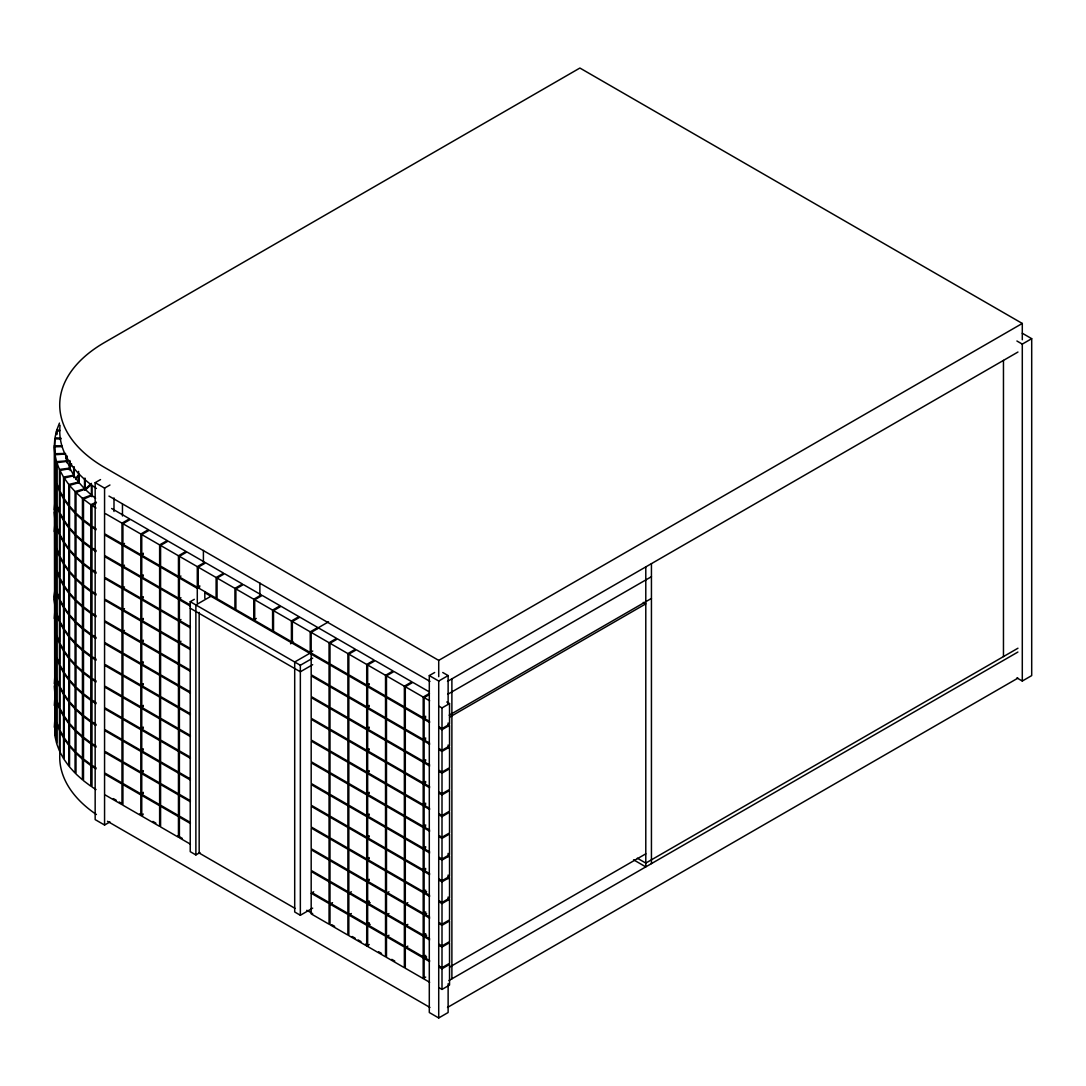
<?xml version="1.0" encoding="UTF-8"?>
<svg xmlns="http://www.w3.org/2000/svg" width="1086" height="1086" viewBox="0 0 1086 1086"><rect width="100%" height="100%" fill="white"/><g stroke="black" fill="none" stroke-linecap="round" stroke-linejoin="round"><path stroke-width="1.5" d="M54.816 438.825L54.816 735.208L54.3 445.735L54.816 438.825L60.897 438.975M54.816 459.473L54.816 475.451M54.816 481.207L54.816 497.184M54.3 509.863L54.816 502.954M54.816 504.04L54.816 517.832M54.3 531.597L54.816 524.687M54.816 525.773L54.816 540.665M54.816 546.421L54.816 562.399M54.816 568.154L54.816 584.132M54.3 596.811L54.816 589.902M54.3 597.897L54.816 590.988M54.3 618.545L54.816 611.635M54.816 612.721L54.816 627.613M54.816 633.369L54.816 649.347M54.816 655.116L54.816 671.08M54.3 683.759L54.816 676.85M54.816 677.935L54.816 691.741M54.3 705.493L54.816 698.583M54.816 699.669L54.816 714.561M54.3 727.226L54.816 720.317M59.567 431.128L56.553 430.898L54.979 437.767L61.02 438.215M65.852 458.93L66.477 456.188M56.866 434.617L56.866 429.852L59.458 423.092M68.825 469.519L69.857 466.817L69.857 460.464M71.54 463.668L70.101 466.301L70.101 461.536M71.54 464.754L70.101 467.387L70.101 470.564M75.844 478.383L78.599 474.555L78.599 471.378M75.844 479.469L78.599 475.641L78.599 481.994M91.414 483.379L84.98 489.216L75.993 492.487L75.993 513.135L82.441 518.972L82.441 498.325L75.993 492.487M84.98 490.302L91.414 484.465L91.414 495.583M109.944 821.939L104.568 825.034L95.161 819.604L95.161 482.673L100.536 479.578M95.161 482.673L104.568 488.116L109.944 485.008M105.478 513.637L121.985 523.167L129.519 518.809L111.627 508.492M122.922 523.71L130.456 519.352L148.334 529.683L140.813 534.027L122.922 523.71L122.922 544.357L140.813 554.688L143.325 553.236M105.478 535.371L121.985 544.9L124.496 543.448M141.75 534.57L149.284 530.226L167.163 540.556L159.628 544.9L141.75 534.57L141.75 555.231L159.628 565.548L159.628 544.9M105.478 557.104L121.985 566.634L124.496 565.195M143.325 574.969L140.813 576.422L122.922 566.091L122.922 545.443L140.813 555.774L143.325 554.322M160.579 545.443L168.099 541.1L185.991 551.416L178.457 555.774L160.579 545.443L160.579 566.091L178.457 576.422L178.457 555.774M105.478 578.838L121.985 588.381L124.496 586.929M143.325 596.703L140.813 598.155L122.922 587.838L122.922 567.177L140.813 577.508L143.325 576.055M179.394 556.317L186.928 551.96L204.82 562.29L197.285 566.634L179.394 556.317L179.394 576.965L197.285 587.282L199.797 585.843M105.478 600.585L121.985 610.115L124.496 608.662M143.325 618.45L140.813 619.889L122.922 609.572L122.922 588.924L140.813 599.241L143.325 597.789M178.457 577.508L178.457 598.155L160.579 587.825L160.579 567.177L178.457 577.508L180.968 576.055M198.222 567.177L205.756 562.833L223.635 573.164L216.114 577.508L198.222 567.177L198.222 587.825L216.114 598.155L216.114 577.508M105.478 622.319L121.985 631.848L124.496 630.396M143.325 640.183L140.813 641.636L122.922 631.305L122.922 610.658L140.813 620.975L143.325 619.536M178.457 599.241L178.457 619.889L160.579 609.572L160.579 588.924L178.457 599.241L180.968 597.789M190.403 605.051L179.394 598.698L179.394 578.051L197.285 588.368L199.797 586.929M217.051 578.051L224.585 573.707L242.463 584.024L234.929 588.368L217.051 578.051L217.051 598.698L234.929 609.029L234.929 588.368M199.973 852.551L195.874 854.926L190.226 851.668L190.226 601.685L194.326 599.323M210.928 596.255L195.874 604.943L195.874 854.926M143.325 661.917L140.813 663.37L122.922 653.039L122.922 632.391L140.813 642.722L143.325 641.269M178.457 620.975L178.457 641.636L160.579 631.305L160.579 610.658L178.457 620.975L180.968 619.536M235.879 588.911L243.4 584.567L261.292 594.897L253.757 599.241L235.879 588.911L235.879 609.572L253.757 619.889L256.269 618.45M143.325 683.651L140.813 685.103L122.922 674.786L122.922 654.125L140.813 664.456L143.325 663.003M178.457 642.722L178.457 663.37L160.579 653.039L160.579 632.391L178.457 642.722L180.968 641.269M254.694 599.784L262.228 595.44L280.12 605.757L272.586 610.115L254.694 599.784L254.694 620.432L272.586 630.762L272.586 610.115M143.325 705.398L140.813 706.837L122.922 696.52L122.922 675.872L140.813 686.189L143.325 684.75M273.523 610.658L281.057 606.3L298.935 616.631L291.415 620.975L273.523 610.658L273.523 631.305L291.415 641.636L291.415 620.975M143.325 727.131L140.813 728.584L122.922 718.253L122.922 697.606L140.813 707.936L143.325 706.484M292.351 621.518L299.885 617.174L317.764 627.504L310.229 631.848L292.351 621.518L292.351 642.179L310.229 652.496L312.741 651.043M143.325 748.865L140.813 750.317L122.922 739.987L122.922 719.339L140.813 729.67L143.325 728.217M290.546 643.767L293.464 642.07M316.84 628.577L328.529 621.83M311.18 632.391L318.7 628.047L336.592 638.364L329.058 642.722L311.18 632.391L311.18 653.039L329.058 663.37L329.058 642.722M309.768 653.31L294.7 662.012L294.7 911.982L300.347 915.254L312.673 908.14M143.325 770.612L140.813 772.051L122.922 761.734L122.922 741.073L140.813 751.403L143.325 749.951M329.995 643.265L337.529 638.907L355.407 649.238L347.887 653.582L329.995 643.265L329.995 663.913L347.887 674.23L347.887 653.582M190.226 601.685L300.347 665.27L312.673 658.157M312.673 664.673L300.347 671.786L190.226 608.214M143.325 792.346L140.813 793.798L122.922 783.468L122.922 762.82L140.813 773.137L143.325 771.698M348.823 654.125L356.357 649.781L374.236 660.112L366.715 664.456L348.823 654.125L348.823 674.773L366.715 685.103L369.213 683.651M143.325 814.079L140.813 815.532L122.922 805.201L122.922 784.554L140.813 794.884L143.325 793.432M367.652 664.999L375.186 660.655L393.064 670.972L385.53 675.316L367.652 664.999L367.652 685.646L385.53 695.977L385.53 675.316M369.213 705.398L366.715 706.837L348.823 696.52L348.823 675.872L366.715 686.189L369.213 684.737M386.48 675.872L394.001 671.515L411.893 681.845L404.359 686.189L386.48 675.872L386.48 696.52L404.359 706.837L404.359 686.189M1022.293 323.452L579.897 68.038L104.568 342.47A153.085 88.373 0 0 0 104.568 467.455L438.717 660.383L1022.293 323.452L1022.293 339.755M369.213 727.131L366.715 728.584L348.823 718.253L348.823 697.606L366.715 707.923L369.213 706.484M425.698 716.258L423.187 717.71L405.295 707.38L405.295 686.732L412.829 682.388L429.337 691.918M448.124 983.74L448.124 1012.519L438.717 1017.962L429.296 1012.519L429.296 675.587L434.685 672.492M429.296 675.587L438.717 681.031L448.124 675.587L448.124 704.38M1016.903 341.004L1022.293 344.099L1031.7 338.669L1031.7 675.601L1022.293 681.031L1016.903 677.922M447.513 681.384L1017.949 352.04M369.213 748.865L366.715 750.317L348.823 739.987L348.823 719.339L366.715 729.67L369.213 728.217M405.295 686.732L423.187 697.063L429.459 693.438M429.622 721.43L424.124 718.253L424.124 697.606L429.146 694.701M447.704 694.307L651.437 576.693M369.213 770.598L366.715 772.051L348.823 761.734L348.823 741.073L366.715 751.403L369.213 749.951M425.698 737.991L423.187 739.444L405.295 729.127L405.295 708.466L423.187 718.796L425.698 717.344M439.26 706.334L442.002 707.923L449.536 703.579L449.536 724.226L442.002 728.584L439.26 726.996M449.17 715.199L651.437 598.427M449.59 717.14L645.79 603.857L643.279 602.418M369.213 792.346L366.715 793.785L348.823 783.468L348.823 762.82L366.715 773.137L369.213 771.684M425.698 759.738L423.187 761.177L405.295 750.86L405.295 730.213L423.187 740.53L425.698 739.091M439.26 728.082L442.002 729.67L449.536 725.312L449.536 745.973L442.002 750.317L439.26 748.729M369.213 814.079L366.715 815.532L348.823 805.201L348.823 784.554L366.715 794.871L369.213 793.432M425.698 781.472L423.187 782.925L405.295 772.594L405.295 751.946L423.187 762.277L425.698 760.824M439.26 749.815L442.002 751.403L449.536 747.059L449.536 767.707L442.002 772.051L439.26 770.463M369.213 835.813L366.715 837.265L348.823 826.935L348.823 806.287L366.715 816.618L369.213 815.165M425.698 803.206L423.187 804.658L405.295 794.328L405.295 773.68L423.187 784.011L425.698 782.558M439.26 771.549L442.002 773.137L449.536 768.793L449.536 789.441L442.002 793.785L439.26 792.196M369.213 857.546L366.715 858.999L348.823 848.682L348.823 828.021L366.715 838.351L369.213 836.899M425.698 824.953L423.187 826.392L405.295 816.075L405.295 795.414L423.187 805.744L425.698 804.292M439.26 793.282L442.002 794.871L449.536 790.527L449.536 811.174L442.002 815.532L439.26 813.943M369.213 879.293L366.715 880.746L348.823 870.415L348.823 849.768L366.715 860.085L369.213 858.646M425.698 846.686L423.187 848.139L405.295 837.808L405.295 817.161L423.187 827.478L425.698 826.039M439.26 815.029L442.002 816.618L449.536 812.26L449.536 832.921L442.002 837.265L439.26 835.677M311.18 893.235L329.058 903.566L329.058 924.213L311.18 913.883L311.18 893.235L313.691 891.796M369.213 901.027L366.715 902.48L348.823 892.149L348.823 871.501L366.715 881.832L369.213 880.379M425.698 868.42L423.187 869.872L405.295 859.542L405.295 838.894L423.187 849.225L425.698 847.772M439.26 836.763L442.002 838.351L449.536 834.007L449.536 854.655L442.002 858.999L439.26 857.411M329.995 904.109L347.887 914.439L347.887 935.087L329.995 924.756L329.995 904.109L332.506 902.656M369.213 922.761L366.715 924.213L348.823 913.883L348.823 893.235L351.335 891.796M348.823 893.235L366.715 903.566L369.213 902.113M425.698 890.153L423.187 891.606L405.295 881.289L405.295 860.628L423.187 870.958L425.698 869.506M439.26 858.497L442.002 860.085L449.536 855.741L449.536 876.388L442.002 880.732L439.26 879.144M369.213 944.508L366.715 945.947L348.823 935.63L348.823 914.982L351.335 913.53M367.652 904.109L385.53 914.426L385.53 935.087L367.652 924.756L367.652 904.109L370.163 902.656M386.48 893.235L404.359 903.566L404.359 924.213L386.48 913.883L386.48 893.235L388.978 891.782M348.823 914.982L366.715 925.299L369.213 923.847M425.698 911.901L423.187 913.34L405.295 903.023L405.295 882.375L423.187 892.692L425.698 891.239M439.26 880.244L442.002 881.832L449.536 877.474L449.536 898.122L442.002 902.48L439.26 900.891M367.652 925.842L385.53 936.173L385.53 956.82L367.652 946.49L367.652 925.842L370.163 924.39M386.48 914.982L404.359 925.299L404.359 945.947L386.48 935.63L386.48 914.982L388.978 913.53M425.698 933.634L423.187 935.087L405.295 924.756L405.295 904.109L407.807 902.656M429.622 917.059L424.124 913.883L424.124 893.235L426.635 891.782M405.295 904.109L423.187 914.426L425.698 912.987M439.26 901.977L442.002 903.566L449.536 899.222L449.536 919.869L442.002 924.213L439.26 922.625M386.48 936.716L404.359 947.033L404.359 967.694L386.48 957.363L386.48 936.716L388.978 935.263M425.698 955.368L423.187 956.82L405.295 946.49L405.295 925.842L407.807 924.39M429.622 938.806L424.124 935.63L424.124 914.969L426.635 913.53M405.295 925.842L423.187 936.173L425.698 934.72M439.26 923.711L442.002 925.299L449.536 920.955L449.536 941.603L442.002 945.947L439.26 944.358M425.698 977.101L423.187 978.554L405.295 968.237L405.295 947.576L407.807 946.137M429.622 960.54L424.124 957.363L424.124 936.716L426.635 935.263M405.295 947.576L423.187 957.906L425.698 956.454M439.26 945.444L442.002 947.033L449.536 942.689L449.536 963.336L442.002 967.694L439.26 966.106M429.622 982.273L424.124 979.097L424.124 958.449L426.635 956.997M439.26 967.192L442.002 968.78L449.536 964.422L449.536 985.083L442.002 989.427L439.26 987.839M449.59 967.11L645.79 853.84M1017.949 648.22L645.79 863.085L637.319 858.184M448.98 980.509L1017.894 652.048M447.513 1007.441L1017.894 678.139M96.03 528.706L91.984 526.153L91.984 505.506L95.907 503.429M83.5 499.193L90.79 504.691L90.79 525.339L83.5 519.855L83.5 499.193L91.943 495.46L95.595 498.202M90.79 504.691L96.423 502.194M82.441 498.325L91.414 495.026L84.98 489.189L84.98 478.098M69.545 485.428L78.993 482.591L84.518 488.727L75.07 491.564L69.545 485.428L69.545 506.076L75.07 512.212L75.07 491.564M64.183 478.071L74.011 475.722L78.599 482.103L68.757 484.465L64.183 478.071L64.183 498.718L68.757 505.112L68.757 484.465M59.947 470.469L70.101 468.623L73.699 475.22L63.545 477.066L59.947 470.469L59.947 491.116L63.545 497.714L63.545 477.066M56.866 462.69L67.264 461.36L69.857 468.107L59.458 469.437L56.866 462.69L56.866 483.338L59.458 490.085L59.458 469.437M54.979 454.776L65.54 453.975L67.101 460.831L56.553 461.631L54.979 454.776L54.979 475.424L56.553 482.279L56.553 461.631M61.902 446.617L54.3 446.808L54.816 453.717L65.459 453.446M54.3 445.735L61.902 445.925M56.866 429.852L59.839 430.232M1022.293 333.239L1031.7 338.669M442.749 672.492L448.124 675.587M108.967 496.085L429.92 681.384M446.78 701.99L449.536 703.579M424.124 697.606L429.622 700.782M105.478 534.285L121.985 543.814L121.985 523.167M205.281 592.997L329.058 664.456L329.058 685.103L311.18 674.773L311.18 654.125M429.622 722.516L424.124 719.339L424.124 739.987L429.622 743.163M633.559 859.813L645.79 866.886L645.79 566.906M105.478 556.018L121.985 565.548L121.985 544.9M190.403 606.137L179.394 599.784L179.394 620.432L190.403 626.785M429.622 744.249L424.124 741.073L424.124 761.734L429.622 764.911M105.478 577.752L121.985 587.282L121.985 566.634M190.403 627.884L179.394 621.518L179.394 642.179L190.403 648.532M429.622 765.997L424.124 762.82L424.124 783.468L429.622 786.644M105.478 599.499L121.985 609.029L121.985 588.381M190.403 649.618L179.394 643.265L179.394 663.913L190.403 670.266M429.622 787.73L424.124 784.554L424.124 805.201L429.622 808.378M105.478 621.233L121.985 630.762L121.985 610.115M190.403 671.352L179.394 664.999L179.394 685.646L190.403 691.999M429.622 809.464L424.124 806.287L424.124 826.935L429.622 830.111M105.478 642.966L121.985 652.496L121.985 631.848M105.478 644.052L121.985 653.582L121.985 674.243L105.478 664.7M190.403 693.085L179.394 686.732L179.394 707.38L190.403 713.746M429.622 831.197L424.124 828.021L424.124 848.682L429.622 851.858M105.478 665.799L121.985 675.329L121.985 695.977L105.478 686.447M190.403 714.832L179.394 708.479L179.394 729.127L190.403 735.48M429.622 852.944L424.124 849.768L424.124 870.415L429.622 873.592M105.478 687.533L121.985 697.063L121.985 717.71L105.478 708.181M190.403 736.566L179.394 730.213L179.394 750.86L190.403 757.213M429.622 874.678L424.124 871.501L424.124 892.149L429.622 895.326M105.478 709.267L121.985 718.796L121.985 739.444L105.478 729.914M190.403 758.299L179.394 751.946L179.394 772.594L190.403 778.947M424.124 893.235L429.622 896.412M105.478 731L121.985 740.53L121.985 761.191L105.478 751.661M190.403 780.033L179.394 773.68L179.394 794.341L190.403 800.694M424.124 914.969L429.622 918.159M105.478 752.747L121.985 762.277L121.985 782.925L105.478 773.395M190.403 801.78L179.394 795.427L179.394 816.075L190.403 822.428M424.124 936.716L429.622 939.892M105.478 774.481L121.985 784.011L121.985 804.658L105.478 795.128M190.403 823.514L179.394 817.161L179.394 837.808L190.403 844.161M424.124 958.449L429.622 961.626M113.365 798.604L116.297 800.287M119.229 801.984L122.161 803.681M139.741 813.821L142.673 815.518M152.936 821.437L155.868 823.134M177.846 835.826L182.244 838.365M306.822 910.285L312.673 913.665M331.732 924.675L334.664 926.358M352.244 936.512L355.176 938.209M358.108 939.906L361.041 941.589M365.439 944.128L368.371 945.825M378.62 951.743L381.553 953.44M391.815 959.359L394.747 961.056M295.093 908.412L199.172 853.026L199.172 612.355M107.5 821.301L429.92 1007.441M91.984 505.506L96.03 508.058M96.03 529.792L91.984 527.239L91.984 547.887L96.03 550.439M96.03 551.525L91.984 548.973L91.984 569.634L96.03 572.173M96.03 573.272L91.984 570.72L91.984 591.368L96.03 593.92M96.03 595.006L91.984 592.454L91.984 613.101L96.03 615.653M96.03 616.739L91.984 614.187L91.984 634.835L96.03 637.387M96.03 638.473L91.984 635.934L91.984 656.582L96.03 659.134M96.03 660.22L91.984 657.668L91.984 678.316L96.03 680.868M96.03 681.954L91.984 679.402L91.984 700.049L96.03 702.601M96.03 703.687L91.984 701.135L91.984 721.796L96.03 724.335M96.03 725.421L91.984 722.882L91.984 743.53L96.03 746.082M96.03 747.168L91.984 744.616L91.984 765.263L96.03 767.816M96.03 768.902L91.984 766.349L91.984 786.997L96.03 789.549M54.3 512.008L54.816 518.918M54.3 597.87L54.816 604.793M54.3 598.97L54.816 605.879M54.3 685.918L54.816 692.827M1022.293 344.099L1022.293 681.031M1003.464 360.403L1003.464 656.582M651.437 563.648L651.437 863.628M451.885 678.859L451.885 978.825M448.124 723.005L448.124 726.425M448.124 745.01L448.124 748.403M448.124 853.365L448.124 856.759M448.124 875.058L448.124 878.764M448.124 897.022L448.124 900.403M442.002 707.923L442.002 728.584M442.002 729.67L442.002 750.317M442.002 751.403L442.002 772.051M442.002 773.137L442.002 793.785M442.002 794.871L442.002 815.532M442.002 816.618L442.002 837.265M442.002 838.351L442.002 858.999M442.002 860.085L442.002 880.732M442.002 881.832L442.002 902.48M442.002 903.566L442.002 924.213M442.002 925.299L442.002 945.947M442.002 947.033L442.002 967.694M442.002 968.78L442.002 989.427M438.717 660.383L438.717 676.687M438.717 681.031L438.717 1017.962M423.187 697.063L423.187 717.71M423.187 718.796L423.187 739.444M423.187 740.53L423.187 761.177M423.187 762.277L423.187 782.925M423.187 784.011L423.187 804.658M423.187 805.744L423.187 826.392M423.187 827.478L423.187 848.139M423.187 849.225L423.187 869.872M423.187 870.958L423.187 891.606M423.187 892.692L423.187 913.34M423.187 914.426L423.187 935.087M423.187 936.173L423.187 956.82M423.187 957.906L423.187 978.554M366.715 664.456L366.715 685.103M366.715 686.189L366.715 706.837M366.715 707.923L366.715 728.584M366.715 729.67L366.715 750.317M366.715 751.403L366.715 772.051M366.715 773.137L366.715 793.785M366.715 794.871L366.715 815.532M366.715 816.618L366.715 837.265M366.715 838.351L366.715 858.999M366.715 860.085L366.715 880.746M366.715 881.832L366.715 902.48M366.715 903.566L366.715 924.213M366.715 925.299L366.715 945.947M310.229 631.848L310.229 652.496M300.347 665.27L300.347 915.254M259.88 583.019L259.88 594.707M253.757 599.241L253.757 619.889M204.82 591.965L204.82 598.318M203.408 550.412L203.408 562.1M197.285 566.634L197.285 587.282M197.285 588.368L197.285 602.676M140.813 534.027L140.813 554.688M140.813 555.774L140.813 576.422M140.813 577.508L140.813 598.155M140.813 599.241L140.813 619.889M140.813 620.975L140.813 641.636M140.813 642.722L140.813 663.37M140.813 664.456L140.813 685.103M140.813 686.189L140.813 706.837M140.813 707.936L140.813 728.584M140.813 729.67L140.813 750.317M140.813 751.403L140.813 772.051M140.813 773.137L140.813 793.798M140.813 794.884L140.813 815.532M122.46 504.121L122.46 515.972M113.989 497.917L113.989 511.465M104.568 488.116L104.568 825.034M91.943 485.618L91.943 496.736M84.518 478.559L84.518 489.677M78.993 475.152L78.993 483.107M74.011 466.641L74.011 477.772M73.699 467.143L73.699 476.673M67.264 456.093L67.264 462.446M67.101 456.622L67.101 462.975M56.553 430.898L56.553 434.074M96.41 488.456A153.085 88.373 0 0 1 60.069 425.278M96.41 814.514A153.085 88.373 0 0 1 60.069 751.336M159.628 566.634L141.75 556.317L141.75 576.965L159.628 587.282L159.628 566.634M347.887 675.316L329.995 664.999L329.995 685.646L347.887 695.977L347.887 675.316M385.53 697.063L367.652 686.732L367.652 707.38L385.53 717.71L385.53 697.063M404.359 707.923L386.48 697.606L386.48 718.253L404.359 728.584L404.359 707.923M159.628 588.381L141.75 578.051L141.75 598.698L159.628 609.029L159.628 588.381M329.058 686.189L311.18 675.872L311.18 696.52L329.058 706.837L329.058 686.189M347.887 697.063L329.995 686.732L329.995 707.38L347.887 717.71L347.887 697.063M385.53 718.796L367.652 708.466L367.652 729.127L385.53 739.444L385.53 718.796M404.359 729.67L386.48 719.339L386.48 739.987L404.359 750.317L404.359 729.67M159.628 610.115L141.75 599.784L141.75 620.432L159.628 630.762L159.628 610.115M329.058 707.923L311.18 697.606L311.18 718.253L329.058 728.584L329.058 707.923M347.887 718.796L329.995 708.466L329.995 729.127L347.887 739.444L347.887 718.796M385.53 740.53L367.652 730.213L367.652 750.86L385.53 761.191L385.53 740.53M404.359 751.403L386.48 741.073L386.48 761.734L404.359 772.051L404.359 751.403M159.628 631.848L141.75 621.518L141.75 642.179L159.628 652.496L159.628 631.848M329.058 729.67L311.18 719.339L311.18 739.987L329.058 750.317L329.058 729.67M347.887 740.53L329.995 730.213L329.995 750.86L347.887 761.191L347.887 740.53M385.53 762.277L367.652 751.946L367.652 772.594L385.53 782.925L385.53 762.277M404.359 773.137L386.48 762.82L386.48 783.468L404.359 793.785L404.359 773.137M159.628 653.582L141.75 643.265L141.75 663.913L159.628 674.243L159.628 653.582M178.457 664.456L160.579 654.125L160.579 674.786L178.457 685.103L178.457 664.456M329.058 751.403L311.18 741.073L311.18 761.734L329.058 772.051L329.058 751.403M347.887 762.277L329.995 751.946L329.995 772.594L347.887 782.925L347.887 762.277M385.53 784.011L367.652 773.68L367.652 794.328L385.53 804.658L385.53 784.011M404.359 794.871L386.48 784.554L386.48 805.201L404.359 815.532L404.359 794.871M159.628 675.329L141.75 664.999L141.75 685.646L159.628 695.977L159.628 675.329M178.457 686.189L160.579 675.872L160.579 696.52L178.457 706.837L178.457 686.189M329.058 773.137L311.18 762.82L311.18 783.468L329.058 793.785L329.058 773.137M347.887 784.011L329.995 773.68L329.995 794.328L347.887 804.658L347.887 784.011M385.53 805.744L367.652 795.427L367.652 816.075L385.53 826.392L385.53 805.744M404.359 816.618L386.48 806.287L386.48 826.935L404.359 837.265L404.359 816.618M159.628 697.063L141.75 686.732L141.75 707.38L159.628 717.71L159.628 697.063M178.457 707.936L160.579 697.606L160.579 718.253L178.457 728.584L178.457 707.936M329.058 794.884L311.18 784.554L311.18 805.201L329.058 815.532L329.058 794.884M347.887 805.744L329.995 795.427L329.995 816.075L347.887 826.392L347.887 805.744M385.53 827.478L367.652 817.161L367.652 837.808L385.53 848.139L385.53 827.478M404.359 838.351L386.48 828.021L386.48 848.682L404.359 858.999L404.359 838.351M159.628 718.796L141.75 708.479L141.75 729.127L159.628 739.444L159.628 718.796M178.457 729.67L160.579 719.339L160.579 739.987L178.457 750.317L178.457 729.67M329.058 816.618L311.18 806.287L311.18 826.935L329.058 837.265L329.058 816.618M347.887 827.478L329.995 817.161L329.995 837.808L347.887 848.139L347.887 827.478M385.53 849.225L367.652 838.894L367.652 859.542L385.53 869.872L385.53 849.225M404.359 860.085L386.48 849.768L386.48 870.415L404.359 880.732L404.359 860.085M159.628 740.53L141.75 730.213L141.75 750.86L159.628 761.191L159.628 740.53M178.457 751.403L160.579 741.073L160.579 761.734L178.457 772.051L178.457 751.403M329.058 838.351L311.18 828.021L311.18 848.682L329.058 858.999L329.058 838.351M347.887 849.225L329.995 838.894L329.995 859.542L347.887 869.872L347.887 849.225M385.53 870.958L367.652 860.628L367.652 881.289L385.53 891.606L385.53 870.958M404.359 881.832L386.48 871.501L386.48 892.149L404.359 902.48L404.359 881.832M159.628 762.277L141.75 751.946L141.75 772.594L159.628 782.925L159.628 762.277M178.457 773.137L160.579 762.82L160.579 783.468L178.457 793.798L178.457 773.137M329.058 860.085L311.18 849.768L311.18 870.415L329.058 880.746L329.058 860.085M347.887 870.958L329.995 860.628L329.995 881.289L347.887 891.606L347.887 870.958M385.53 892.692L367.652 882.375L367.652 903.023L385.53 913.34L385.53 892.692M159.628 784.011L141.75 773.68L141.75 794.341L159.628 804.658L159.628 784.011M178.457 794.884L160.579 784.554L160.579 805.201L178.457 815.532L178.457 794.884M329.058 881.832L311.18 871.501L311.18 892.149L329.058 902.48L329.058 881.832M347.887 892.692L329.995 882.375L329.995 903.023L347.887 913.34L347.887 892.692M159.628 805.744L141.75 795.427L141.75 816.075L159.628 826.392L159.628 805.744M178.457 816.618L160.579 806.287L160.579 826.935L178.457 837.265L178.457 816.618M90.79 526.425L83.5 520.941L83.5 541.588L90.79 547.072L90.79 526.425M90.79 548.159L83.5 542.674L83.5 563.322L90.79 568.806L90.79 548.159M90.79 569.892L83.5 564.408L83.5 585.055L90.79 590.553L90.79 569.892M90.79 591.639L83.5 586.141L83.5 606.803L90.79 612.287L90.79 591.639M90.79 613.373L83.5 607.889L83.5 628.536L90.79 634.02L90.79 613.373M90.79 635.106L83.5 629.622L83.5 650.27L90.79 655.754L90.79 635.106M90.79 656.84L83.5 651.356L83.5 672.003L90.79 677.501L90.79 656.84M90.79 678.587L83.5 673.103L83.5 693.75L90.79 699.235L90.79 678.587M90.79 700.321L83.5 694.836L83.5 715.484L90.79 720.968L90.79 700.321M90.79 722.054L83.5 716.57L83.5 737.218L90.79 742.715L90.79 722.054M90.79 743.801L83.5 738.304L83.5 758.965L90.79 764.449L90.79 743.801M90.79 765.535L83.5 760.051L83.5 780.698L90.79 786.183L90.79 765.535M82.441 520.058L75.993 514.221L75.993 534.882L82.441 540.706L82.441 520.058M82.441 541.792L75.993 535.968L75.993 556.616L82.441 562.453L82.441 541.792M82.441 563.539L75.993 557.702L75.993 578.349L82.441 584.187L82.441 563.539M82.441 585.273L75.993 579.435L75.993 600.083L82.441 605.92L82.441 585.273M82.441 607.006L75.993 601.182L75.993 621.83L82.441 627.654L82.441 607.006M82.441 628.753L75.993 622.916L75.993 643.564L82.441 649.401L82.441 628.753M82.441 650.487L75.993 644.65L75.993 665.297L82.441 671.134L82.441 650.487M82.441 672.22L75.993 666.383L75.993 687.044L82.441 692.868L82.441 672.22M82.441 693.954L75.993 688.13L75.993 708.778L82.441 714.615L82.441 693.954M82.441 715.701L75.993 709.864L75.993 730.511L82.441 736.349L82.441 715.701M82.441 737.435L75.993 731.597L75.993 752.245L82.441 758.082L82.441 737.435M82.441 759.168L75.993 753.331L75.993 773.992L82.441 779.816L82.441 759.168M75.07 513.298L69.545 507.162L69.545 527.823L75.07 533.959L75.07 513.298M75.07 535.045L69.545 528.909L69.545 549.557L75.07 555.693L75.07 535.045M75.07 556.779L69.545 550.643L69.545 571.29L75.07 577.426L75.07 556.779M75.07 578.512L69.545 572.376L69.545 593.024L75.07 599.16L75.07 578.512M75.07 600.246L69.545 594.11L69.545 614.771L75.07 620.907L75.07 600.246M75.07 621.993L69.545 615.857L69.545 636.505L75.07 642.64L75.07 621.993M75.07 643.726L69.545 637.591L69.545 658.238L75.07 664.374L75.07 643.726M75.07 665.46L69.545 659.324L69.545 679.972L75.07 686.108L75.07 665.46M75.07 687.194L69.545 681.071L69.545 701.719L75.07 707.855L75.07 687.194M75.07 708.941L69.545 702.805L69.545 723.452L75.07 729.588L75.07 708.941M75.07 730.674L69.545 724.538L69.545 745.186L75.07 751.322L75.07 730.674M75.07 752.408L69.545 746.272L69.545 766.933L75.07 773.069L75.07 752.408M68.757 506.198L64.183 499.804L64.183 520.465L68.757 526.846L68.757 506.198M68.757 527.932L64.183 521.551L64.183 542.199L68.757 548.593L68.757 527.932M68.757 549.679L64.183 543.285L64.183 563.933L68.757 570.326L68.757 549.679M68.757 571.412L64.183 565.019L64.183 585.666L68.757 592.06L68.757 571.412M68.757 593.146L64.183 586.752L64.183 607.413L68.757 613.794L68.757 593.146M68.757 614.88L64.183 608.499L64.183 629.147L68.757 635.541L68.757 614.88M68.757 636.627L64.183 630.233L64.183 650.881L68.757 657.274L68.757 636.627M68.757 658.36L64.183 651.967L64.183 672.614L68.757 679.008L68.757 658.36M68.757 680.094L64.183 673.7L64.183 694.361L68.757 700.741L68.757 680.094M68.757 701.841L64.183 695.447L64.183 716.095L68.757 722.489L68.757 701.841M68.757 723.575L64.183 717.181L64.183 737.828L68.757 744.222L68.757 723.575M68.757 745.308L64.183 738.914L64.183 759.576L68.757 765.956L68.757 745.308M63.545 498.8L59.947 492.202L59.947 512.864L63.545 519.461L63.545 498.8M63.545 520.547L59.947 513.95L59.947 534.597L63.545 541.195L63.545 520.547M63.545 542.281L59.947 535.683L59.947 556.331L63.545 562.928L63.545 542.281M63.545 564.014L59.947 557.417L59.947 578.064L63.545 584.662L63.545 564.014M63.545 585.748L59.947 579.164L59.947 599.811L63.545 606.409L63.545 585.748M63.545 607.495L59.947 600.897L59.947 621.545L63.545 628.142L63.545 607.495M63.545 629.228L59.947 622.631L59.947 643.279L63.545 649.876L63.545 629.228M63.545 650.962L59.947 644.365L59.947 665.026L63.545 671.61L63.545 650.962M63.545 672.709L59.947 666.112L59.947 686.759L63.545 693.357L63.545 672.709M63.545 694.443L59.947 687.845L59.947 708.493L63.545 715.09L63.545 694.443M63.545 716.176L59.947 709.579L59.947 730.226L63.545 736.824L63.545 716.176M63.545 737.91L59.947 731.312L59.947 751.974L63.545 758.571L63.545 737.91M59.458 491.171L56.866 484.424L56.866 505.071L59.458 511.832L59.458 491.171M59.458 512.918L56.866 506.157L56.866 526.805L59.458 533.565L59.458 512.918M59.458 534.651L56.866 527.905L56.866 548.552L59.458 555.299L59.458 534.651M59.458 556.385L56.866 549.638L56.866 570.286L59.458 577.033L59.458 556.385M59.458 578.132L56.866 571.372L56.866 592.019L59.458 598.78L59.458 578.132M59.458 599.866L56.866 593.105L56.866 613.766L59.458 620.513L59.458 599.866M59.458 621.599L56.866 614.852L56.866 635.5L59.458 642.247L59.458 621.599M59.458 643.333L56.866 636.586L56.866 657.234L59.458 663.994L59.458 643.333M59.458 665.08L56.866 658.32L56.866 678.967L59.458 685.728L59.458 665.08M59.458 686.814L56.866 680.053L56.866 700.714L59.458 707.461L59.458 686.814M59.458 708.547L56.866 701.8L56.866 722.448L59.458 729.195L59.458 708.547M59.458 730.281L56.866 723.534L56.866 744.182L59.458 750.942L59.458 730.281M56.553 483.365L54.979 476.51L54.979 497.171L56.553 504.026L56.553 483.365M56.553 505.112L54.979 498.257L54.979 518.904L56.553 525.76L56.553 505.112M56.553 526.846L54.979 519.99L54.979 540.638L56.553 547.493L56.553 526.846M56.553 548.579L54.979 541.724L54.979 562.372L56.553 569.24L56.553 548.579M56.553 570.326L54.979 563.458L54.979 584.119L56.553 590.974L56.553 570.326M56.553 592.06L54.979 585.205L54.979 605.852L56.553 612.708L56.553 592.06M56.553 613.794L54.979 606.938L54.979 627.586L56.553 634.441L56.553 613.794M56.553 635.527L54.979 628.672L54.979 649.319L56.553 656.188L56.553 635.527M56.553 657.274L54.979 650.419L54.979 671.067L56.553 677.922L56.553 657.274M56.553 679.008L54.979 672.153L54.979 692.8L56.553 699.655L56.553 679.008M56.553 700.741L54.979 693.886L54.979 714.534L56.553 721.389L56.553 700.741M56.553 722.475L54.979 715.62L54.979 736.281L56.553 743.136L56.553 722.475"/></g></svg>
